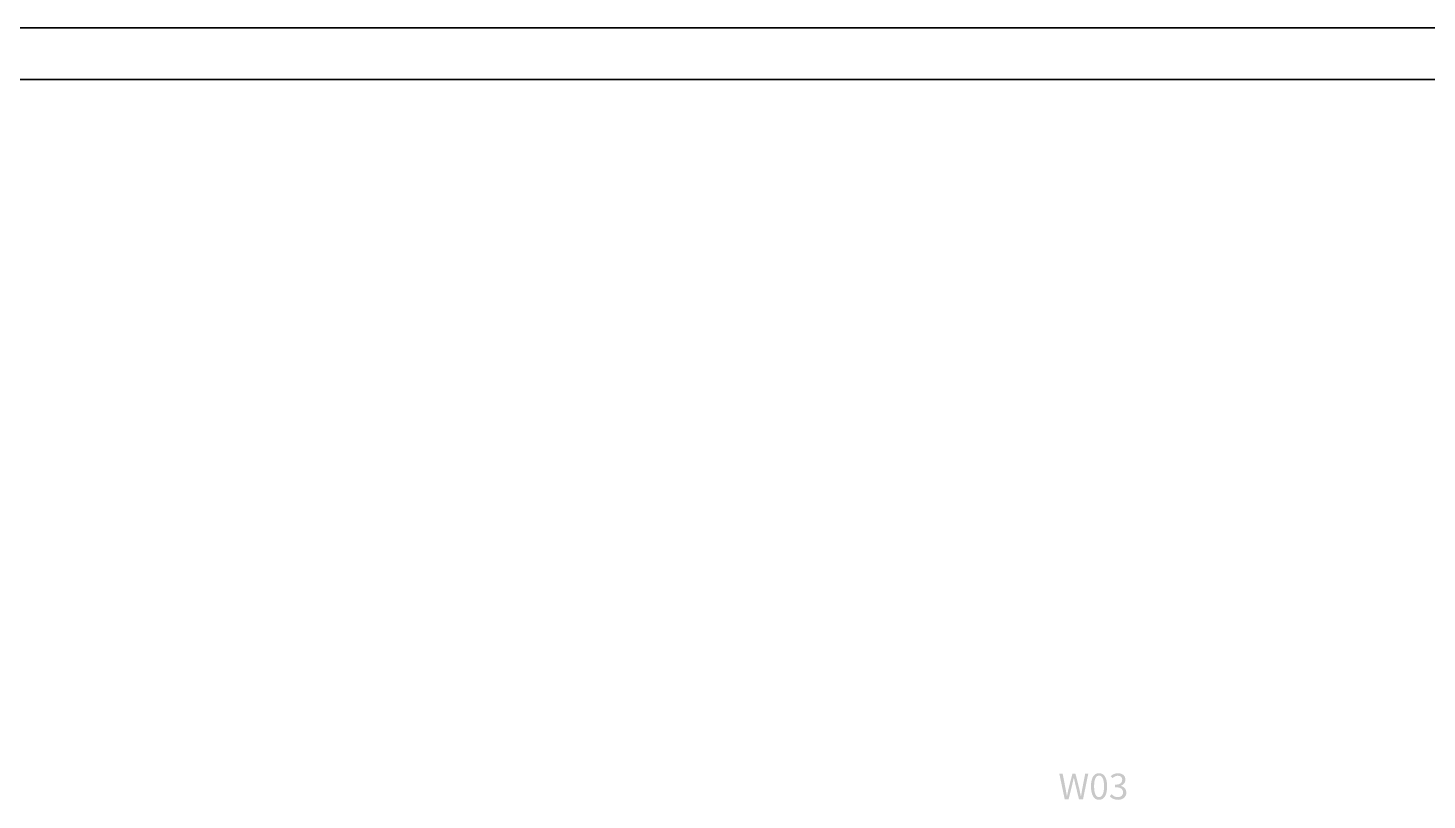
# Model space of a CAD drawing. Header units: millimetres. Extents: x -4600 to 229000, y -4300 to 19460.
# Drawn here: x 83655 to 94504, y 13473 to 19460 of the extents above; entities that cross this region are included whole.
import ezdxf

# ---------------------------------------------------------------- set-up
doc = ezdxf.new("R2010")
doc.units = ezdxf.units.MM
doc.header["$LTSCALE"] = 100
doc.layers.add('A-SHEET', color=7, linetype='Continuous', lineweight=35)
doc.layers.add('A-WATER', color=5, linetype='Continuous', lineweight=18)

# ---------------------------------------------------------------- blocks, each defined once
blk = doc.blocks.new('EQUIPMENT_POINTS')
at = {"layer": 'A-WATER'}
h = blk.add_hatch(color=256, dxfattribs=at)
edge = h.paths.add_edge_path()
edge.add_line((11694, 11678), (11724, 11678))
edge.add_line((11724, 11678), (11754, 11799))
edge.add_spline(control_points=[(11754, 11799), (11757, 11814), (11761, 11829), (11764, 11844)], knot_values=[0, 0, 0, 0, 1, 1, 1, 1], degree=3, periodic=0)
edge.add_line((11764, 11844), (11765, 11844))
edge.add_spline(control_points=[(11765, 11844), (11769, 11829), (11772, 11814), (11775, 11799)], knot_values=[0, 0, 0, 0, 1, 1, 1, 1], degree=3, periodic=0)
edge.add_line((11775, 11799), (11805, 11678))
edge.add_line((11805, 11678), (11836, 11678))
edge.add_line((11836, 11678), (11877, 11878))
edge.add_line((11877, 11878), (11853, 11878))
edge.add_line((11853, 11878), (11832, 11769))
edge.add_spline(control_points=[(11832, 11769), (11828, 11748), (11824, 11726), (11821, 11704)], knot_values=[0, 0, 0, 0, 1, 1, 1, 1], degree=3, periodic=0)
edge.add_line((11821, 11704), (11819, 11704))
edge.add_spline(control_points=[(11819, 11704), (11814, 11726), (11810, 11748), (11805, 11769)], knot_values=[0, 0, 0, 0, 1, 1, 1, 1], degree=3, periodic=0)
edge.add_line((11805, 11769), (11777, 11878))
edge.add_line((11777, 11878), (11754, 11878))
edge.add_line((11754, 11878), (11726, 11769))
edge.add_spline(control_points=[(11726, 11769), (11721, 11748), (11716, 11726), (11712, 11704)], knot_values=[0, 0, 0, 0, 1, 1, 1, 1], degree=3, periodic=0)
edge.add_line((11712, 11704), (11711, 11704))
edge.add_spline(control_points=[(11711, 11704), (11707, 11726), (11703, 11748), (11699, 11769)], knot_values=[0, 0, 0, 0, 1, 1, 1, 1], degree=3, periodic=0)
edge.add_line((11699, 11769), (11678, 11878))
edge.add_line((11678, 11878), (11652, 11878))
edge.add_line((11652, 11878), (11694, 11678))
h = blk.add_hatch(color=256, dxfattribs=at)
edge = h.paths.add_edge_path()
edge.add_spline(control_points=[(11960, 11674), (11998, 11674), (12023, 11709), (12023, 11779), (12023, 11848), (11998, 11881), (11960, 11881), (11922, 11881), (11898, 11848), (11898, 11779), (11898, 11709), (11922, 11674), (11960, 11674)], knot_values=[0, 0, 0, 0, 1, 1, 1, 2, 2, 2, 3, 3, 3, 4, 4, 4, 4], degree=3, periodic=0)
edge = h.paths.add_edge_path(flags=0)
edge.add_spline(control_points=[(11960, 11695), (11938, 11695), (11922, 11720), (11922, 11779), (11922, 11837), (11938, 11862), (11960, 11862), (11983, 11862), (11999, 11837), (11999, 11779), (11999, 11720), (11983, 11695), (11960, 11695)], knot_values=[0, 0, 0, 0, 1, 1, 1, 2, 2, 2, 3, 3, 3, 4, 4, 4, 4], degree=3, periodic=0)
h = blk.add_hatch(color=256, dxfattribs=at)
edge = h.paths.add_edge_path()
edge.add_spline(control_points=[(12108, 11674), (12144, 11674), (12172, 11696), (12172, 11731), (12172, 11759), (12153, 11776), (12130, 11782)], knot_values=[0, 0, 0, 0, 1, 1, 1, 2, 2, 2, 2], degree=3, periodic=0)
edge.add_line((12130, 11782), (12130, 11784))
edge.add_spline(control_points=[(12130, 11784), (12151, 11791), (12165, 11807), (12165, 11832), (12165, 11863), (12141, 11881), (12107, 11881), (12084, 11881), (12066, 11871), (12051, 11858)], knot_values=[0, 0, 0, 0, 1, 1, 1, 2, 2, 2, 3, 3, 3, 3], degree=3, periodic=0)
edge.add_line((12051, 11858), (12065, 11842))
edge.add_spline(control_points=[(12065, 11842), (12076, 11853), (12090, 11861), (12106, 11861), (12127, 11861), (12140, 11849), (12140, 11830), (12140, 11808), (12126, 11791), (12085, 11791)], knot_values=[0, 0, 0, 0, 1, 1, 1, 2, 2, 2, 3, 3, 3, 3], degree=3, periodic=0)
edge.add_line((12085, 11791), (12085, 11772))
edge.add_spline(control_points=[(12085, 11772), (12131, 11772), (12147, 11757), (12147, 11732), (12147, 11709), (12130, 11695), (12106, 11695), (12083, 11695), (12068, 11706), (12057, 11718)], knot_values=[0, 0, 0, 0, 1, 1, 1, 2, 2, 2, 3, 3, 3, 3], degree=3, periodic=0)
edge.add_line((12057, 11718), (12044, 11702))
edge.add_spline(control_points=[(12044, 11702), (12057, 11687), (12077, 11674), (12108, 11674)], knot_values=[0, 0, 0, 0, 1, 1, 1, 1], degree=3, periodic=0)
blk = doc.blocks.new('A03_SHEET')
at = {"layer": 'A-SHEET'}
for points in [[(-4600, -4300), (29000, -4300), (29000, 19460), (-4600, 19460)], [(-4200, -3900), (28600, -3900), (28600, 19060), (-4200, 19060)]]:
    blk.add_lwpolyline(points, close=True, dxfattribs=at)
blk.add_blockref('EQUIPMENT_POINTS', (0, 1800))

msp = doc.modelspace()

# ---------------------------------------------------------------- block references
msp.add_blockref('A03_SHEET', (80000, 0))

doc.saveas('drawing.dxf')
